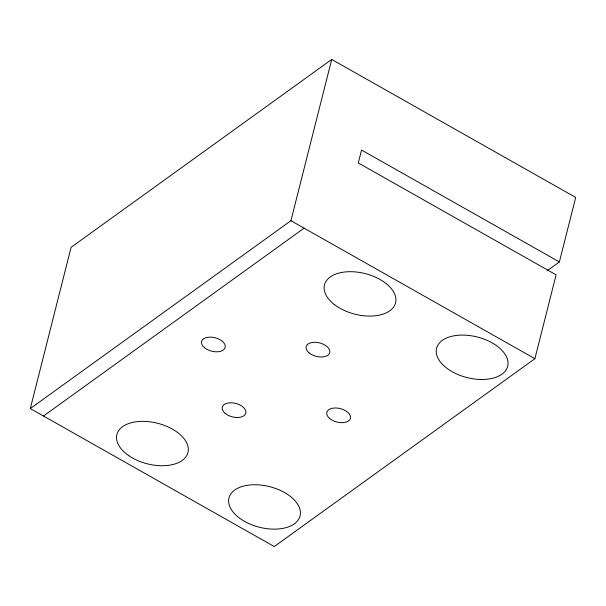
<?xml version="1.0" encoding="UTF-8"?>
<svg xmlns="http://www.w3.org/2000/svg" width="606" height="606" viewBox="0 0 606 606"><rect width="100%" height="100%" fill="white"/><g stroke="black" fill="none" stroke-linecap="round" stroke-linejoin="round"><path stroke-width="0.91" d="M559.376 261.936L361.555 150.046L358.29 162.953L556.111 274.844L534.893 358.699L274.276 546.559L30.3 408.565L71.107 247.301L331.724 59.441L575.7 197.435L559.376 261.936L547.112 270.784M30.3 408.565L290.918 220.698L331.724 59.441M43.488 416.027L304.106 228.159M290.918 220.698L534.893 358.699M309.007 352.813A12.158 6.939 14.2 0 0 329.232 353.821A12.158 6.939 14.2 0 0 315.658 342.314A12.158 6.939 14.2 0 0 309.007 352.813M204.404 347.632A12.158 6.939 14.2 0 0 224.629 348.639A12.158 6.939 14.2 0 0 211.055 337.133A12.158 6.939 14.2 0 0 204.404 347.632M329.687 418.496A12.158 6.939 14.2 0 0 349.912 419.503A12.158 6.939 14.2 0 0 336.338 407.997A12.158 6.939 14.2 0 0 329.687 418.496M225.084 413.315A12.158 6.939 14.2 0 0 245.309 414.315A12.158 6.939 14.2 0 0 231.734 402.816A12.158 6.939 14.2 0 0 225.084 413.315M128.798 455.689A36.671 20.93 14.2 0 0 187.663 453.546A36.671 20.93 14.2 0 0 140.789 421.382A36.671 20.93 14.2 0 0 128.798 455.689M443.562 365.471A36.671 20.93 14.2 0 0 505.268 371.061A36.671 20.93 14.2 0 0 467.544 335.33A36.671 20.93 14.2 0 0 443.562 365.471M334.232 304.439A36.671 20.93 14.2 0 0 394.574 305.507A36.671 20.93 14.2 0 0 351.275 271.7A36.671 20.93 14.2 0 0 334.232 304.439M237.484 516.494A36.671 20.93 14.2 0 0 298.516 519.516A36.671 20.93 14.2 0 0 257.55 484.815A36.671 20.93 14.2 0 0 237.484 516.494"/></g></svg>
